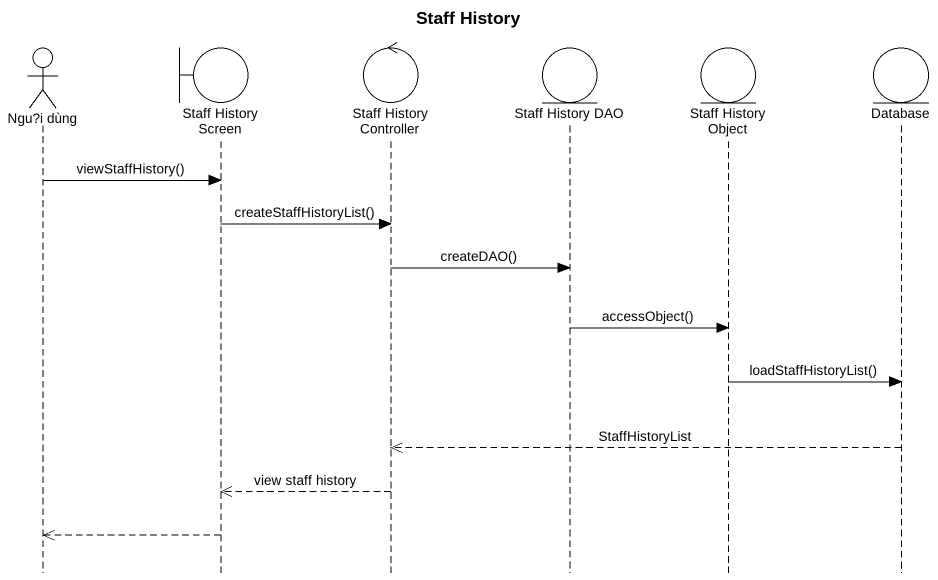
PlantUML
@startuml
title Staff History
hide footbox
actor "Ngu?i dùng" as Ngu_i_dùng
boundary "Staff History Screen" as Staff_History_Screen
control "Staff History Controller" as Staff_History_Controller
entity "Staff History DAO" as Staff_History_DAO
entity "Staff History Object" as Staff_History_Object
entity "Database" as Database_

Ngu_i_dùng -> Staff_History_Screen : viewStaffHistory()
Staff_History_Screen -> Staff_History_Controller : createStaffHistoryList()
Staff_History_Controller -> Staff_History_DAO : createDAO()
Staff_History_DAO -> Staff_History_Object : accessObject()
Staff_History_Object -> Database_ : loadStaffHistoryList()
Database_ -->> Staff_History_Controller : StaffHistoryList
Staff_History_Controller -->> Staff_History_Screen : view staff history
Staff_History_Screen -->> Ngu_i_dùng
@enduml
